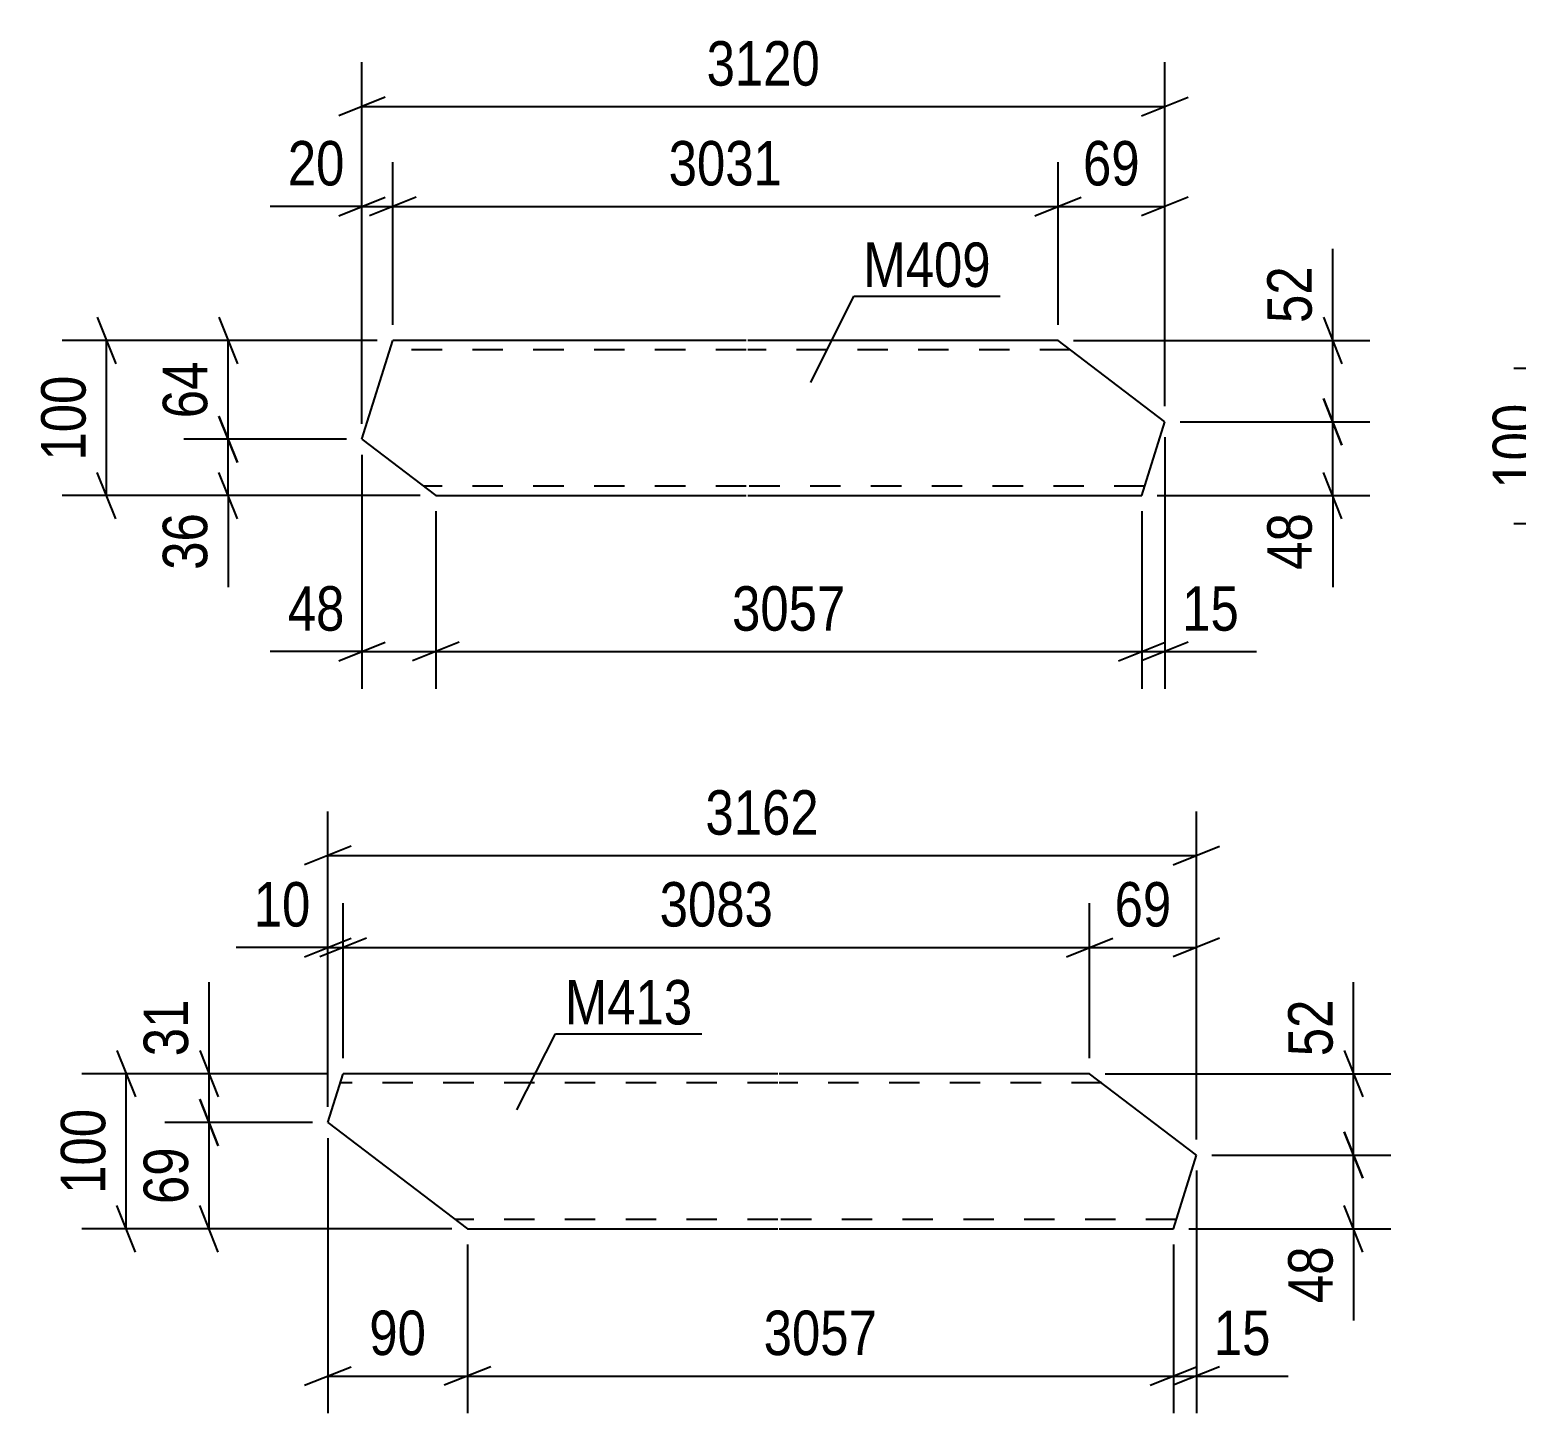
# Model space of a CAD drawing. Header units: millimetres. Extents: x 0 to 420, y 0 to 297.
# Drawn here: x 218.2 to 314, y 140.8 to 230 of the extents above; entities that cross this region are included whole.
import ezdxf

# ---------------------------------------------------------------- set-up
doc = ezdxf.new("R2010")
doc.units = ezdxf.units.MM
doc.linetypes.add('DXK_LINE_DOT2', pattern=[3.9198, 1.9599, -1.9599])
doc.styles.add('Arial Narrow', font='ARIALN.TTF', dxfattribs={"height": 0.2})

# ---------------------------------------------------------------- blocks, each defined once
blk = doc.blocks.new('Part-283123493-1381 - 1365')
at = {"color": 2, "linetype": 'Continuous'}
for p, q in [((239.635, 203.563), (241.621, 209.934)), ((264.397, 209.934), (241.621, 209.934)), ((284.497, 209.934), (264.497, 209.934)), ((291.374, 204.692), (284.497, 209.934)), ((289.891, 199.934), (291.374, 204.692)), ((239.635, 203.563), (244.397, 199.934)), ((244.397, 199.934), (264.397, 199.934)), ((264.497, 199.934), (289.891, 199.934))]:
    blk.add_line(p, q, dxfattribs=at)
at = {"color": 7, "linetype": 'DXK_LINE_DOT2'}
for p, q in [((264.397, 209.334), (241.434, 209.334)), ((285.284, 209.334), (264.497, 209.334)), ((264.397, 200.534), (243.609, 200.534)), ((290.078, 200.534), (264.497, 200.534))]:
    blk.add_line(p, q, dxfattribs=at)
blk = doc.blocks.new('Part-283123493-1780 - 1764')
at = {"color": 2, "linetype": 'Continuous'}
for p, q in [((237.44, 159.538), (238.421, 162.683)), ((266.434, 162.683), (238.421, 162.683)), ((286.534, 162.683), (266.534, 162.683)), ((293.412, 157.442), (286.534, 162.683)), ((237.44, 159.538), (246.434, 152.683)), ((291.929, 152.683), (293.412, 157.442)), ((246.434, 152.683), (266.434, 152.683)), ((266.534, 152.683), (291.929, 152.683))]:
    blk.add_line(p, q, dxfattribs=at)
at = {"color": 7, "linetype": 'DXK_LINE_DOT2'}
for p, q in [((266.434, 162.083), (238.234, 162.083)), ((287.322, 162.083), (266.534, 162.083)), ((266.434, 153.283), (245.647, 153.283)), ((292.116, 153.283), (266.534, 153.283))]:
    blk.add_line(p, q, dxfattribs=at)
blk = doc.blocks.new('StraightDimension-283123493-1525 - 1365')
at = {"color": 7, "linetype": 'Continuous'}
for p, q in [((239.635, 204.563), (239.635, 227.856)), ((291.374, 205.692), (291.374, 227.856)), ((241.135, 225.606), (238.135, 224.406)), ((289.874, 224.406), (292.874, 225.606)), ((239.635, 225.006), (291.374, 225.006))]:
    blk.add_line(p, q, dxfattribs=at)
at = {"color": 0}
blk.add_wipeout([(269.761, 225.756), (269.761, 229.956), (261.248, 229.956), (261.248, 225.756)], dxfattribs=at)
at = {"color": 3, "style": 'Arial Narrow'}
blk.add_text('3120', height=2.8633, dxfattribs=at).set_placement((261.848, 226.356))
blk = doc.blocks.new('StraightDimension-283123493-1401 - 1365')
at = {"color": 7, "linetype": 'Continuous'}
for p, q in [((241.621, 210.934), (241.621, 221.421)), ((284.497, 210.934), (284.497, 221.421)), ((243.121, 219.171), (240.121, 217.971)), ((241.621, 218.571), (284.497, 218.571)), ((282.997, 217.971), (285.997, 219.171))]:
    blk.add_line(p, q, dxfattribs=at)
at = {"color": 0}
blk.add_wipeout([(267.315, 219.321), (267.315, 223.521), (258.802, 223.521), (258.802, 219.321)], dxfattribs=at)
at = {"color": 3, "style": 'Arial Narrow'}
blk.add_text('3031', height=2.8633, dxfattribs=at).set_placement((259.402, 219.921))
blk = doc.blocks.new('StraightDimension-283123493-1384 - 1365')
at = {"color": 7, "linetype": 'Continuous'}
for p, q in [((239.635, 204.563), (239.635, 221.421)), ((241.621, 210.934), (241.621, 221.421)), ((239.635, 218.571), (233.729, 218.571)), ((239.635, 218.571), (233.729, 218.571)), ((238.135, 217.971), (241.135, 219.171)), ((239.635, 218.571), (241.621, 218.571)), ((243.121, 219.171), (240.121, 217.971))]:
    blk.add_line(p, q, dxfattribs=at)
at = {"color": 0}
blk.add_wipeout([(239.11, 219.321), (239.11, 223.521), (234.254, 223.521), (234.254, 219.321)], dxfattribs=at)
at = {"color": 3, "style": 'Arial Narrow'}
blk.add_text('20', height=2.8633, dxfattribs=at).set_placement((234.854, 219.921))
blk = doc.blocks.new('StraightDimension-283123493-1426 - 1365')
at = {"color": 7, "linetype": 'Continuous'}
for p, q in [((284.497, 210.934), (284.497, 221.421)), ((291.374, 205.692), (291.374, 221.421)), ((282.997, 217.971), (285.997, 219.171)), ((284.497, 218.571), (291.374, 218.571)), ((292.874, 219.171), (289.874, 217.971))]:
    blk.add_line(p, q, dxfattribs=at)
at = {"color": 0}
blk.add_wipeout([(290.364, 219.321), (290.364, 223.521), (285.507, 223.521), (285.507, 219.321)], dxfattribs=at)
at = {"color": 3, "style": 'Arial Narrow'}
blk.add_text('69', height=2.8633, dxfattribs=at).set_placement((286.107, 219.921))
blk = doc.blocks.new('StraightDimension-283123493-1500 - 1365')
at = {"color": 7, "linetype": 'Continuous'}
for p, q in [((230.413, 211.434), (231.613, 208.434)), ((240.621, 209.934), (228.163, 209.934)), ((231.013, 203.563), (231.013, 209.934)), ((231.613, 202.063), (230.413, 205.063)), ((238.635, 203.563), (228.163, 203.563))]:
    blk.add_line(p, q, dxfattribs=at)
at = {"color": 0}
blk.add_wipeout([(230.263, 209.177), (226.063, 209.177), (226.064, 204.32), (230.264, 204.32)], dxfattribs=at)
at = {"color": 3, "style": 'Arial Narrow'}
blk.add_text('64', height=2.8633, rotation=90.00021, dxfattribs=at).set_placement((229.663, 204.92))
blk = doc.blocks.new('StraightDimension-283123493-1476 - 1365')
at = {"color": 7, "linetype": 'Continuous'}
for p, q in [((230.413, 205.063), (231.613, 202.063)), ((238.635, 203.563), (228.163, 203.563)), ((231.013, 199.934), (231.013, 203.563)), ((231.613, 198.434), (230.413, 201.434)), ((243.397, 199.934), (228.163, 199.934)), ((231.013, 199.934), (231.013, 194.028)), ((231.013, 199.934), (231.013, 194.028))]:
    blk.add_line(p, q, dxfattribs=at)
at = {"color": 0}
blk.add_wipeout([(230.263, 199.409), (226.063, 199.409), (226.064, 194.553), (230.264, 194.553)], dxfattribs=at)
at = {"color": 3, "style": 'Arial Narrow'}
blk.add_text('36', height=2.8633, rotation=90.00021, dxfattribs=at).set_placement((229.663, 195.153))
blk = doc.blocks.new('StraightDimension-283123493-1444 - 1365')
at = {"color": 7, "linetype": 'Continuous'}
for p, q in [((222.574, 211.434), (223.774, 208.434)), ((240.621, 209.934), (220.324, 209.934)), ((223.174, 199.934), (223.174, 209.934)), ((223.774, 198.434), (222.574, 201.434)), ((243.397, 199.934), (220.324, 199.934))]:
    blk.add_line(p, q, dxfattribs=at)
at = {"color": 0}
blk.add_wipeout([(222.424, 208.276), (218.224, 208.276), (218.224, 201.592), (222.424, 201.592)], dxfattribs=at)
at = {"color": 3, "style": 'Arial Narrow'}
blk.add_text('100', height=2.8633, rotation=90.00021, dxfattribs=at).set_placement((221.824, 202.192))
blk = doc.blocks.new('StraightDimension-283123493-1536 - 1365')
at = {"color": 7, "linetype": 'Continuous'}
for p, q in [((239.635, 202.563), (239.635, 187.481)), ((244.397, 198.934), (244.397, 187.481)), ((239.635, 189.881), (233.729, 189.881)), ((239.635, 189.881), (233.729, 189.881)), ((238.135, 189.281), (241.135, 190.481)), ((239.635, 189.881), (244.397, 189.881)), ((245.897, 190.481), (242.897, 189.281))]:
    blk.add_line(p, q, dxfattribs=at)
at = {"color": 0}
blk.add_wipeout([(239.11, 190.631), (239.11, 194.831), (234.254, 194.831), (234.254, 190.631)], dxfattribs=at)
at = {"color": 3, "style": 'Arial Narrow'}
blk.add_text('48', height=2.8633, dxfattribs=at).set_placement((234.854, 191.231))
blk = doc.blocks.new('StraightDimension-283123493-1553 - 1365')
at = {"color": 7, "linetype": 'Continuous'}
for p, q in [((244.397, 198.934), (244.397, 187.481)), ((289.891, 198.934), (289.891, 187.481)), ((245.897, 190.481), (242.897, 189.281)), ((244.397, 189.881), (289.891, 189.881)), ((288.391, 189.281), (291.391, 190.481))]:
    blk.add_line(p, q, dxfattribs=at)
at = {"color": 0}
blk.add_wipeout([(271.4, 190.631), (271.4, 194.831), (262.888, 194.831), (262.888, 190.631)], dxfattribs=at)
at = {"color": 3, "style": 'Arial Narrow'}
blk.add_text('3057', height=2.8633, dxfattribs=at).set_placement((263.488, 191.231))
blk = doc.blocks.new('StraightDimension-283123493-1577 - 1365')
at = {"color": 7, "linetype": 'Continuous'}
for p, q in [((291.374, 203.692), (291.374, 187.481)), ((289.891, 198.934), (289.891, 187.481)), ((288.391, 189.281), (291.391, 190.481)), ((292.874, 190.481), (289.874, 189.281)), ((289.891, 189.881), (291.374, 189.881)), ((291.374, 189.881), (297.281, 189.881)), ((291.374, 189.881), (297.281, 189.881))]:
    blk.add_line(p, q, dxfattribs=at)
at = {"color": 0}
blk.add_wipeout([(296.756, 190.631), (296.756, 194.831), (291.899, 194.831), (291.899, 190.631)], dxfattribs=at)
at = {"color": 3, "style": 'Arial Narrow'}
blk.add_text('15', height=2.8633, dxfattribs=at).set_placement((292.499, 191.231))
blk = doc.blocks.new('StraightDimension-283123493-1595 - 1365')
at = {"color": 7, "linetype": 'Continuous'}
for p, q in [((301.596, 206.192), (302.796, 203.192)), ((292.374, 204.692), (304.596, 204.692)), ((302.196, 199.934), (302.196, 204.692)), ((302.796, 198.434), (301.596, 201.434)), ((290.891, 199.934), (304.596, 199.934)), ((302.196, 199.934), (302.196, 194.028)), ((302.196, 199.934), (302.196, 194.028))]:
    blk.add_line(p, q, dxfattribs=at)
at = {"color": 0}
blk.add_wipeout([(301.446, 199.409), (297.246, 199.409), (297.246, 194.553), (301.446, 194.553)], dxfattribs=at)
at = {"color": 3, "style": 'Arial Narrow'}
blk.add_text('48', height=2.8633, rotation=90.00021, dxfattribs=at).set_placement((300.846, 195.153))
blk = doc.blocks.new('StraightDimension-283123493-1619 - 1365')
at = {"color": 7, "linetype": 'Continuous'}
for p, q in [((302.196, 209.934), (302.196, 215.84)), ((302.196, 209.934), (302.196, 215.84)), ((301.596, 211.434), (302.796, 208.434)), ((285.497, 209.934), (304.596, 209.934)), ((302.196, 204.692), (302.196, 209.934)), ((302.796, 203.192), (301.596, 206.192)), ((292.374, 204.692), (304.596, 204.692))]:
    blk.add_line(p, q, dxfattribs=at)
at = {"color": 0}
blk.add_wipeout([(301.446, 215.315), (297.246, 215.315), (297.246, 210.459), (301.446, 210.459)], dxfattribs=at)
at = {"color": 3, "style": 'Arial Narrow'}
blk.add_text('52', height=2.8633, rotation=90.00021, dxfattribs=at).set_placement((300.846, 211.059))
blk = doc.blocks.new('StraightDimension-283123493-1870 - 1764')
at = {"color": 7, "linetype": 'Continuous'}
for p, q in [((246.434, 151.683), (246.434, 140.801)), ((291.929, 151.683), (291.929, 140.801)), ((247.934, 143.801), (244.934, 142.601)), ((290.429, 142.601), (293.429, 143.801)), ((246.434, 143.201), (291.929, 143.201))]:
    blk.add_line(p, q, dxfattribs=at)
at = {"color": 0}
blk.add_wipeout([(273.438, 143.951), (273.438, 148.151), (264.925, 148.151), (264.925, 143.951)], dxfattribs=at)
at = {"color": 3, "style": 'Arial Narrow'}
blk.add_text('3057', height=2.8633, dxfattribs=at).set_placement((265.525, 144.551))
blk = doc.blocks.new('StraightDimension-283123493-1835 - 1764')
at = {"color": 7, "linetype": 'Continuous'}
for p, q in [((237.44, 160.538), (237.44, 173.665)), ((238.421, 163.683), (238.421, 173.665)), ((237.44, 170.815), (231.534, 170.815)), ((237.44, 170.815), (231.534, 170.815)), ((235.94, 170.215), (238.94, 171.415)), ((239.921, 171.415), (236.921, 170.215)), ((237.44, 170.815), (238.421, 170.815))]:
    blk.add_line(p, q, dxfattribs=at)
at = {"color": 0}
blk.add_wipeout([(236.915, 171.565), (236.915, 175.765), (232.059, 175.765), (232.059, 171.565)], dxfattribs=at)
at = {"color": 3, "style": 'Arial Narrow'}
blk.add_text('10', height=2.8633, dxfattribs=at).set_placement((232.659, 172.165))
blk = doc.blocks.new('StraightDimension-283123493-1811 - 1764')
at = {"color": 7, "linetype": 'Continuous'}
for p, q in [((238.421, 163.683), (238.421, 173.665)), ((286.534, 163.683), (286.534, 173.665)), ((239.921, 171.415), (236.921, 170.215)), ((238.421, 170.815), (286.534, 170.815)), ((285.034, 170.215), (288.034, 171.415))]:
    blk.add_line(p, q, dxfattribs=at)
at = {"color": 0}
blk.add_wipeout([(266.734, 171.565), (266.734, 175.765), (258.221, 175.765), (258.221, 171.565)], dxfattribs=at)
at = {"color": 3, "style": 'Arial Narrow'}
blk.add_text('3083', height=2.8633, dxfattribs=at).set_placement((258.821, 172.165))
blk = doc.blocks.new('StraightDimension-283123493-1783 - 1764')
at = {"color": 7, "linetype": 'Continuous'}
for p, q in [((237.44, 160.538), (237.44, 179.586)), ((293.412, 158.442), (293.412, 179.586)), ((238.94, 177.336), (235.94, 176.136)), ((291.912, 176.136), (294.912, 177.336)), ((237.44, 176.736), (293.412, 176.736))]:
    blk.add_line(p, q, dxfattribs=at)
at = {"color": 0}
blk.add_wipeout([(269.682, 177.486), (269.682, 181.686), (261.17, 181.686), (261.17, 177.486)], dxfattribs=at)
at = {"color": 3, "style": 'Arial Narrow'}
blk.add_text('3162', height=2.8633, dxfattribs=at).set_placement((261.77, 178.086))
blk = doc.blocks.new('StraightDimension-283123493-1986 - 1764')
at = {"color": 7, "linetype": 'Continuous'}
for p, q in [((302.941, 158.942), (304.141, 155.942)), ((294.412, 157.442), (305.941, 157.442)), ((303.541, 152.683), (303.541, 157.442)), ((304.141, 151.183), (302.941, 154.183)), ((292.929, 152.683), (305.941, 152.683)), ((303.541, 152.683), (303.541, 146.777)), ((303.541, 152.683), (303.541, 146.777))]:
    blk.add_line(p, q, dxfattribs=at)
at = {"color": 0}
blk.add_wipeout([(302.791, 152.158), (298.591, 152.158), (298.591, 147.302), (302.791, 147.302)], dxfattribs=at)
at = {"color": 3, "style": 'Arial Narrow'}
blk.add_text('48', height=2.8633, rotation=90.00021, dxfattribs=at).set_placement((302.191, 147.902))
blk = doc.blocks.new('StraightDimension-283123493-1794 - 1764')
at = {"color": 7, "linetype": 'Continuous'}
for p, q in [((286.534, 163.683), (286.534, 173.665)), ((293.412, 158.442), (293.412, 173.665)), ((285.034, 170.215), (288.034, 171.415)), ((286.534, 170.815), (293.412, 170.815)), ((294.912, 171.415), (291.912, 170.215))]:
    blk.add_line(p, q, dxfattribs=at)
at = {"color": 0}
blk.add_wipeout([(292.401, 171.565), (292.401, 175.765), (287.545, 175.765), (287.545, 171.565)], dxfattribs=at)
at = {"color": 3, "style": 'Arial Narrow'}
blk.add_text('69', height=2.8633, dxfattribs=at).set_placement((288.145, 172.165))
blk = doc.blocks.new('StraightDimension-283123493-1853 - 1764')
at = {"color": 7, "linetype": 'Continuous'}
for p, q in [((293.412, 156.442), (293.412, 140.801)), ((291.929, 151.683), (291.929, 140.801)), ((290.429, 142.601), (293.429, 143.801)), ((294.912, 143.801), (291.912, 142.601)), ((291.929, 143.201), (293.412, 143.201)), ((293.412, 143.201), (299.318, 143.201)), ((293.412, 143.201), (299.318, 143.201))]:
    blk.add_line(p, q, dxfattribs=at)
at = {"color": 0}
blk.add_wipeout([(298.793, 143.951), (298.793, 148.151), (293.937, 148.151), (293.937, 143.951)], dxfattribs=at)
at = {"color": 3, "style": 'Arial Narrow'}
blk.add_text('15', height=2.8633, dxfattribs=at).set_placement((294.537, 144.551))
blk = doc.blocks.new('StraightDimension-283123493-1895 - 1764')
at = {"color": 7, "linetype": 'Continuous'}
for p, q in [((237.44, 158.538), (237.44, 140.801)), ((246.434, 151.683), (246.434, 140.801)), ((235.94, 142.601), (238.94, 143.801)), ((247.934, 143.801), (244.934, 142.601)), ((237.44, 143.201), (246.434, 143.201))]:
    blk.add_line(p, q, dxfattribs=at)
at = {"color": 0}
blk.add_wipeout([(244.366, 143.951), (244.366, 148.151), (239.509, 148.151), (239.509, 143.951)], dxfattribs=at)
at = {"color": 3, "style": 'Arial Narrow'}
blk.add_text('90', height=2.8633, dxfattribs=at).set_placement((240.109, 144.551))
blk = doc.blocks.new('StraightDimension-283123493-1913 - 1764')
at = {"color": 7, "linetype": 'Continuous'}
for p, q in [((229.178, 161.038), (230.378, 158.038)), ((236.44, 159.538), (226.928, 159.538)), ((229.778, 152.683), (229.778, 159.538)), ((230.378, 151.183), (229.178, 154.183)), ((245.434, 152.683), (226.928, 152.683))]:
    blk.add_line(p, q, dxfattribs=at)
at = {"color": 0}
blk.add_wipeout([(229.028, 158.539), (224.828, 158.539), (224.828, 153.682), (229.028, 153.682)], dxfattribs=at)
at = {"color": 3, "style": 'Arial Narrow'}
blk.add_text('69', height=2.8633, rotation=90.00021, dxfattribs=at).set_placement((228.428, 154.282))
blk = doc.blocks.new('StraightDimension-283123493-1937 - 1764')
at = {"color": 7, "linetype": 'Continuous'}
for p, q in [((229.778, 162.683), (229.778, 168.589)), ((229.778, 162.683), (229.778, 168.589)), ((229.178, 164.183), (230.378, 161.183)), ((237.421, 162.683), (226.928, 162.683)), ((229.778, 159.538), (229.778, 162.683)), ((230.378, 158.038), (229.178, 161.038)), ((236.44, 159.538), (226.928, 159.538))]:
    blk.add_line(p, q, dxfattribs=at)
at = {"color": 0}
blk.add_wipeout([(229.028, 168.064), (224.828, 168.064), (224.828, 163.208), (229.028, 163.208)], dxfattribs=at)
at = {"color": 3, "style": 'Arial Narrow'}
blk.add_text('31', height=2.8633, rotation=90.00021, dxfattribs=at).set_placement((228.428, 163.808))
blk = doc.blocks.new('StraightDimension-283123493-1962 - 1764')
at = {"color": 7, "linetype": 'Continuous'}
for p, q in [((303.541, 162.683), (303.541, 168.59)), ((303.541, 162.683), (303.541, 168.59)), ((302.941, 164.183), (304.141, 161.183)), ((287.534, 162.683), (305.941, 162.683)), ((303.541, 157.442), (303.541, 162.683)), ((304.141, 155.942), (302.941, 158.942)), ((294.412, 157.442), (305.941, 157.442))]:
    blk.add_line(p, q, dxfattribs=at)
at = {"color": 0}
blk.add_wipeout([(302.791, 168.065), (298.591, 168.064), (298.591, 163.208), (302.791, 163.208)], dxfattribs=at)
at = {"color": 3, "style": 'Arial Narrow'}
blk.add_text('52', height=2.8633, rotation=90.00021, dxfattribs=at).set_placement((302.191, 163.808))
blk = doc.blocks.new('StraightDimension-283123493-2011 - 1764')
at = {"color": 7, "linetype": 'Continuous'}
for p, q in [((223.841, 164.183), (225.041, 161.183)), ((237.421, 162.683), (221.591, 162.683)), ((224.441, 152.683), (224.441, 162.683)), ((225.041, 151.183), (223.841, 154.183)), ((245.434, 152.683), (221.591, 152.683))]:
    blk.add_line(p, q, dxfattribs=at)
at = {"color": 0}
blk.add_wipeout([(223.691, 161.025), (219.491, 161.025), (219.491, 154.341), (223.691, 154.341)], dxfattribs=at)
at = {"color": 3, "style": 'Arial Narrow'}
blk.add_text('100', height=2.8633, rotation=90.00021, dxfattribs=at).set_placement((223.091, 154.941))
blk = doc.blocks.new('StraightDimension-283123493-1664 - 1645')
at = {"color": 7, "linetype": 'Continuous'}
for p, q in [((316.125, 209.621), (317.325, 206.621)), ((322.663, 208.121), (313.875, 208.121)), ((316.725, 198.121), (316.725, 208.121)), ((317.325, 196.621), (316.125, 199.621)), ((326.302, 198.121), (313.875, 198.121))]:
    blk.add_line(p, q, dxfattribs=at)
at = {"color": 0}
blk.add_wipeout([(315.975, 206.463), (311.775, 206.463), (311.775, 199.778), (315.975, 199.778)], dxfattribs=at)
at = {"color": 3, "style": 'Arial Narrow'}
blk.add_text('100', height=2.8633, rotation=90.00021, dxfattribs=at).set_placement((315.375, 200.378))
blk = doc.blocks.new('Mark-283123493-1377 - 1365')
at = {"color": 30, "linetype": 'Continuous'}
for p, q in [((268.563, 207.219), (271.346, 212.782)), ((271.346, 212.782), (280.769, 212.782))]:
    blk.add_line(p, q, dxfattribs=at)
at = {"color": 0}
blk.add_wipeout([(280.169, 213.382), (280.169, 216.382), (271.946, 216.382), (271.946, 213.382)], dxfattribs=at)
blk.add_wipeout([(280.169, 213.382), (280.169, 216.382), (271.946, 216.382), (271.946, 213.382)], dxfattribs=at)
at = {"color": 3, "style": 'Arial Narrow'}
blk.add_text('M409', height=2.8633, dxfattribs=at).set_placement((271.946, 213.382))
blk = doc.blocks.new('Mark-283123493-1776 - 1764')
at = {"color": 30, "linetype": 'Continuous'}
for p, q in [((249.61, 160.36), (252.11, 165.255)), ((252.11, 165.255), (261.533, 165.255))]:
    blk.add_line(p, q, dxfattribs=at)
at = {"color": 0}
blk.add_wipeout([(260.933, 165.855), (260.933, 168.855), (252.71, 168.855), (252.71, 165.855)], dxfattribs=at)
blk.add_wipeout([(260.933, 165.855), (260.933, 168.855), (252.71, 168.855), (252.71, 165.855)], dxfattribs=at)
at = {"color": 3, "style": 'Arial Narrow'}
blk.add_text('M413', height=2.8633, dxfattribs=at).set_placement((252.71, 165.855))

msp = doc.modelspace()

# ---------------------------------------------------------------- block references
for name in ['Part-283123493-1381 - 1365', 'StraightDimension-283123493-1664 - 1645', 'Part-283123493-1780 - 1764', 'StraightDimension-283123493-1870 - 1764']:
    msp.add_blockref(name, (0, 0))

# ---------------------------------------------------------------- next in the draw order: block references
for name in ['StraightDimension-283123493-1525 - 1365', 'StraightDimension-283123493-1835 - 1764']:
    msp.add_blockref(name, (0, 0))

# ---------------------------------------------------------------- next in the draw order: block references
for name in ['StraightDimension-283123493-1401 - 1365', 'StraightDimension-283123493-1811 - 1764']:
    msp.add_blockref(name, (0, 0))

# ---------------------------------------------------------------- next in the draw order: block references
for name in ['StraightDimension-283123493-1384 - 1365', 'StraightDimension-283123493-1426 - 1365', 'Mark-283123493-1377 - 1365', 'StraightDimension-283123493-1783 - 1764']:
    msp.add_blockref(name, (0, 0))

# ---------------------------------------------------------------- next in the draw order: block references
for name in ['StraightDimension-283123493-1500 - 1365', 'Mark-283123493-1776 - 1764', 'StraightDimension-283123493-1895 - 1764', 'StraightDimension-283123493-1986 - 1764']:
    msp.add_blockref(name, (0, 0))

# ---------------------------------------------------------------- next in the draw order: block references
for name in ['StraightDimension-283123493-1476 - 1365', 'StraightDimension-283123493-1794 - 1764', 'StraightDimension-283123493-1913 - 1764', 'StraightDimension-283123493-1853 - 1764']:
    msp.add_blockref(name, (0, 0))

# ---------------------------------------------------------------- next in the draw order: block references
for name in ['StraightDimension-283123493-1444 - 1365', 'StraightDimension-283123493-1937 - 1764', 'StraightDimension-283123493-1962 - 1764']:
    msp.add_blockref(name, (0, 0))

# ---------------------------------------------------------------- next in the draw order: block references
for name in ['StraightDimension-283123493-1536 - 1365', 'StraightDimension-283123493-2011 - 1764']:
    msp.add_blockref(name, (0, 0))

# ---------------------------------------------------------------- next in the draw order: block references
msp.add_blockref('StraightDimension-283123493-1553 - 1365', (0, 0))

# ---------------------------------------------------------------- next in the draw order: block references
msp.add_blockref('StraightDimension-283123493-1577 - 1365', (0, 0))

# ---------------------------------------------------------------- next in the draw order: block references
msp.add_blockref('StraightDimension-283123493-1595 - 1365', (0, 0))

# ---------------------------------------------------------------- next in the draw order: block references
msp.add_blockref('StraightDimension-283123493-1619 - 1365', (0, 0))

doc.saveas('drawing.dxf')
